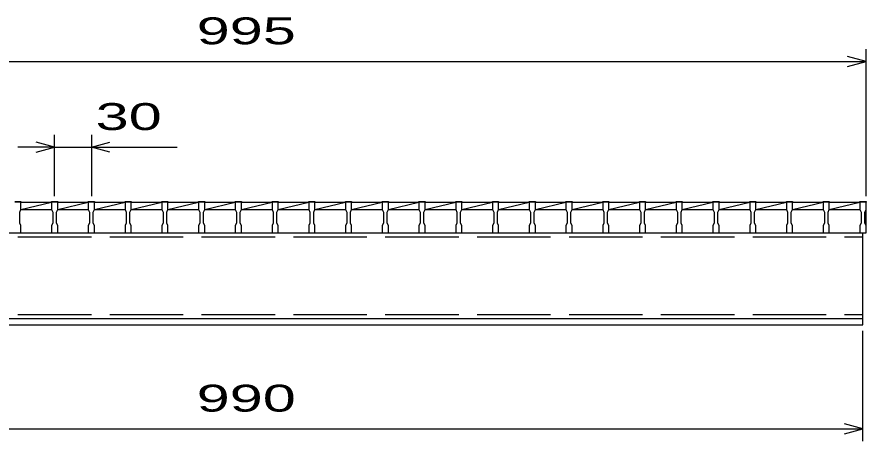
# Model space of a CAD drawing. Units: millimetres, scale not verified. Extents: x -1820 to 1731, y -1282 to 1054.
# Drawn here: x -1117 to -424, y -698 to -351 of the extents above; entities that cross this region are included whole.
import ezdxf
from ezdxf.enums import TextEntityAlignment as Align

# ---------------------------------------------------------------- set-up
doc = ezdxf.new("R2010")
doc.units = ezdxf.units.MM
doc.header["$LTSCALE"] = 10
doc.linetypes.add('DASHED', pattern=[7.5, 6, -1.5])
doc.layers.add('16', color=3, linetype='Continuous', lineweight=25)
doc.layers.add('22', color=4, linetype='Continuous', lineweight=25)
doc.styles.add('ベクトル', font='')
doc.styles.get('ベクトル').set_extended_font_data('ベクトル')

msp = doc.modelspace()

# ---------------------------------------------------------------- linework, layer by layer
at = {"layer": '16'}
for p, q in [((-1119, -501.8), (-1114, -501.8)), ((-1114, -502.5), (-1119, -502.5)), ((-1114, -501.8), (-1114, -502.5)), ((-1114, -508.5), (-1114, -502.5)), ((-1114, -502.5), (-1089, -502.5)), ((-1114, -508.5), (-1089, -502.5)), ((-1089, -502.5), (-1089, -501.8)), ((-1089, -501.8), (-1084, -501.8)), ((-1089, -502.5), (-1089, -508.5)), ((-1084, -502.5), (-1089, -502.5)), ((-1084, -501.8), (-1084, -502.5)), ((-1084, -508.5), (-1084, -502.5)), ((-1084, -502.5), (-1059, -502.5)), ((-1084, -508.5), (-1059, -502.5)), ((-1059, -502.5), (-1059, -501.8)), ((-1059, -501.8), (-1054, -501.8)), ((-1059, -502.5), (-1059, -508.5)), ((-1054, -502.5), (-1059, -502.5)), ((-1054, -501.8), (-1054, -502.5)), ((-1054, -508.5), (-1054, -502.5)), ((-1054, -502.5), (-1029, -502.5)), ((-1054, -508.5), (-1029, -502.5)), ((-1029, -502.5), (-1029, -501.8)), ((-1029, -501.8), (-1024, -501.8)), ((-1029, -502.5), (-1029, -508.5)), ((-1024, -502.5), (-1029, -502.5)), ((-1024, -501.8), (-1024, -502.5)), ((-1024, -508.5), (-1024, -502.5)), ((-1024, -502.5), (-999, -502.5)), ((-1024, -508.5), (-999, -502.5)), ((-999, -502.5), (-999, -501.8)), ((-999, -501.8), (-994, -501.8)), ((-999, -502.5), (-999, -508.5)), ((-994, -502.5), (-999, -502.5)), ((-994, -501.8), (-994, -502.5)), ((-994, -508.5), (-994, -502.5)), ((-994, -502.5), (-969, -502.5)), ((-994, -508.5), (-969, -502.5)), ((-969, -502.5), (-969, -501.8)), ((-969, -501.8), (-964, -501.8)), ((-969, -502.5), (-969, -508.5)), ((-964, -502.5), (-969, -502.5)), ((-964, -501.8), (-964, -502.5)), ((-964, -508.5), (-964, -502.5)), ((-964, -502.5), (-939, -502.5)), ((-964, -508.5), (-939, -502.5)), ((-939, -502.5), (-939, -501.8)), ((-939, -501.8), (-934, -501.8)), ((-939, -502.5), (-939, -508.5)), ((-934, -502.5), (-939, -502.5)), ((-934, -501.8), (-934, -502.5)), ((-934, -508.5), (-934, -502.5)), ((-934, -502.5), (-909, -502.5)), ((-934, -508.5), (-909, -502.5)), ((-909, -502.5), (-909, -501.8)), ((-909, -501.8), (-904, -501.8)), ((-909, -502.5), (-909, -508.5)), ((-904, -502.5), (-909, -502.5)), ((-904, -501.8), (-904, -502.5)), ((-904, -508.5), (-904, -502.5)), ((-904, -502.5), (-879, -502.5)), ((-904, -508.5), (-879, -502.5)), ((-879, -502.5), (-879, -501.8)), ((-879, -501.8), (-874, -501.8)), ((-879, -502.5), (-879, -508.5)), ((-874, -502.5), (-879, -502.5)), ((-874, -501.8), (-874, -502.5)), ((-874, -508.5), (-874, -502.5)), ((-874, -502.5), (-849, -502.5)), ((-874, -508.5), (-849, -502.5)), ((-849, -502.5), (-849, -501.8)), ((-849, -501.8), (-844, -501.8)), ((-849, -502.5), (-849, -508.5)), ((-844, -502.5), (-849, -502.5)), ((-844, -501.8), (-844, -502.5)), ((-844, -508.5), (-844, -502.5)), ((-844, -502.5), (-819, -502.5)), ((-844, -508.5), (-819, -502.5)), ((-819, -502.5), (-819, -501.8)), ((-819, -501.8), (-814, -501.8)), ((-819, -502.5), (-819, -508.5)), ((-814, -502.5), (-819, -502.5)), ((-814, -501.8), (-814, -502.5)), ((-814, -508.5), (-814, -502.5)), ((-814, -502.5), (-789, -502.5)), ((-814, -508.5), (-789, -502.5)), ((-789, -502.5), (-789, -501.8)), ((-789, -501.8), (-784, -501.8)), ((-789, -502.5), (-789, -508.5)), ((-784, -502.5), (-789, -502.5)), ((-784, -501.8), (-784, -502.5)), ((-784, -508.5), (-784, -502.5)), ((-784, -502.5), (-759, -502.5)), ((-784, -508.5), (-759, -502.5)), ((-759, -502.5), (-759, -501.8)), ((-759, -501.8), (-754, -501.8)), ((-759, -502.5), (-759, -508.5)), ((-754, -502.5), (-759, -502.5)), ((-754, -501.8), (-754, -502.5)), ((-754, -508.5), (-754, -502.5)), ((-754, -502.5), (-729, -502.5)), ((-754, -508.5), (-729, -502.5)), ((-729, -502.5), (-729, -501.8)), ((-729, -501.8), (-724, -501.8)), ((-729, -502.5), (-729, -508.5)), ((-724, -502.5), (-729, -502.5)), ((-724, -501.8), (-724, -502.5)), ((-724, -508.5), (-724, -502.5)), ((-724, -502.5), (-699, -502.5)), ((-724, -508.5), (-699, -502.5)), ((-699, -502.5), (-699, -501.8)), ((-699, -501.8), (-694, -501.8)), ((-699, -502.5), (-699, -508.5)), ((-694, -502.5), (-699, -502.5)), ((-694, -501.8), (-694, -502.5)), ((-694, -508.5), (-694, -502.5)), ((-694, -502.5), (-669, -502.5)), ((-694, -508.5), (-669, -502.5)), ((-669, -502.5), (-669, -501.8)), ((-669, -501.8), (-664, -501.8)), ((-669, -502.5), (-669, -508.5)), ((-664, -502.5), (-669, -502.5)), ((-664, -501.8), (-664, -502.5)), ((-664, -508.5), (-664, -502.5)), ((-664, -502.5), (-639, -502.5)), ((-664, -508.5), (-639, -502.5)), ((-639, -502.5), (-639, -501.8)), ((-639, -501.8), (-634, -501.8)), ((-639, -502.5), (-639, -508.5)), ((-634, -502.5), (-639, -502.5)), ((-634, -501.8), (-634, -502.5)), ((-634, -508.5), (-634, -502.5)), ((-634, -502.5), (-609, -502.5)), ((-634, -508.5), (-609, -502.5)), ((-609, -502.5), (-609, -501.8)), ((-609, -501.8), (-604, -501.8)), ((-609, -502.5), (-609, -508.5)), ((-604, -502.5), (-609, -502.5)), ((-604, -501.8), (-604, -502.5)), ((-604, -508.5), (-604, -502.5)), ((-604, -502.5), (-579, -502.5)), ((-604, -508.5), (-579, -502.5)), ((-579, -502.5), (-579, -501.8)), ((-579, -501.8), (-574, -501.8)), ((-579, -502.5), (-579, -508.5)), ((-574, -502.5), (-579, -502.5)), ((-574, -501.8), (-574, -502.5)), ((-574, -508.5), (-574, -502.5)), ((-574, -502.5), (-549, -502.5)), ((-574, -508.5), (-549, -502.5)), ((-549, -502.5), (-549, -501.8)), ((-549, -501.8), (-544, -501.8)), ((-549, -502.5), (-549, -508.5)), ((-544, -502.5), (-549, -502.5)), ((-544, -501.8), (-544, -502.5)), ((-544, -508.5), (-544, -502.5)), ((-544, -502.5), (-519, -502.5)), ((-544, -508.5), (-519, -502.5)), ((-519, -502.5), (-519, -501.8)), ((-519, -501.8), (-514, -501.8)), ((-519, -502.5), (-519, -508.5)), ((-514, -502.5), (-519, -502.5)), ((-514, -501.8), (-514, -502.5)), ((-514, -508.5), (-514, -502.5)), ((-514, -502.5), (-489, -502.5)), ((-514, -508.5), (-489, -502.5)), ((-489, -502.5), (-489, -501.8)), ((-489, -501.8), (-484, -501.8)), ((-489, -502.5), (-489, -508.5)), ((-484, -502.5), (-489, -502.5)), ((-484, -501.8), (-484, -502.5)), ((-484, -508.5), (-484, -502.5)), ((-484, -502.5), (-459, -502.5)), ((-484, -508.5), (-459, -502.5)), ((-459, -502.5), (-459, -501.8)), ((-459, -501.8), (-454, -501.8)), ((-459, -502.5), (-459, -508.5)), ((-454, -502.5), (-459, -502.5)), ((-454, -501.8), (-454, -502.5)), ((-454, -508.5), (-454, -502.5)), ((-454, -502.5), (-429, -502.5)), ((-454, -508.5), (-429, -502.5)), ((-429, -502.5), (-429, -501.8)), ((-429, -501.8), (-424, -501.8)), ((-429, -502.5), (-429, -508.5)), ((-424, -502.5), (-429, -502.5)), ((-424, -501.8), (-424, -502.5)), ((-424, -508.5), (-424, -502.5)), ((-424, -527.5), (-424, -502.5)), ((-1115, -510.5), (-1114, -508.5)), ((-1115, -519.5), (-1115, -510.5)), ((-1114, -508.5), (-1089, -508.5)), ((-1089, -508.5), (-1088, -510.5)), ((-1088, -510.5), (-1088, -519.5)), ((-1085, -510.5), (-1084, -508.5)), ((-1085, -519.5), (-1085, -510.5)), ((-1084, -508.5), (-1059, -508.5)), ((-1059, -508.5), (-1058, -510.5)), ((-1058, -510.5), (-1058, -519.5)), ((-1055, -510.5), (-1054, -508.5)), ((-1055, -519.5), (-1055, -510.5)), ((-1054, -508.5), (-1029, -508.5)), ((-1029, -508.5), (-1028, -510.5)), ((-1028, -510.5), (-1028, -519.5)), ((-1025, -510.5), (-1024, -508.5)), ((-1025, -519.5), (-1025, -510.5)), ((-1024, -508.5), (-999, -508.5)), ((-999, -508.5), (-998, -510.5)), ((-998, -510.5), (-998, -519.5)), ((-995, -510.5), (-994, -508.5)), ((-995, -519.5), (-995, -510.5)), ((-994, -508.5), (-969, -508.5)), ((-969, -508.5), (-968, -510.5)), ((-968, -510.5), (-968, -519.5)), ((-965, -510.5), (-964, -508.5)), ((-965, -519.5), (-965, -510.5)), ((-964, -508.5), (-939, -508.5)), ((-939, -508.5), (-938, -510.5)), ((-938, -510.5), (-938, -519.5)), ((-935, -510.5), (-934, -508.5)), ((-935, -519.5), (-935, -510.5)), ((-934, -508.5), (-909, -508.5)), ((-909, -508.5), (-908, -510.5)), ((-908, -510.5), (-908, -519.5)), ((-905, -510.5), (-904, -508.5)), ((-905, -519.5), (-905, -510.5)), ((-904, -508.5), (-879, -508.5)), ((-879, -508.5), (-878, -510.5)), ((-878, -510.5), (-878, -519.5)), ((-875, -510.5), (-874, -508.5)), ((-875, -519.5), (-875, -510.5)), ((-874, -508.5), (-849, -508.5)), ((-849, -508.5), (-848, -510.5)), ((-848, -510.5), (-848, -519.5)), ((-845, -510.5), (-844, -508.5)), ((-845, -519.5), (-845, -510.5)), ((-844, -508.5), (-819, -508.5)), ((-819, -508.5), (-818, -510.5)), ((-818, -510.5), (-818, -519.5)), ((-815, -510.5), (-814, -508.5)), ((-815, -519.5), (-815, -510.5)), ((-814, -508.5), (-789, -508.5)), ((-789, -508.5), (-788, -510.5)), ((-788, -510.5), (-788, -519.5)), ((-785, -510.5), (-784, -508.5)), ((-785, -519.5), (-785, -510.5)), ((-784, -508.5), (-759, -508.5)), ((-759, -508.5), (-758, -510.5)), ((-758, -510.5), (-758, -519.5)), ((-755, -510.5), (-754, -508.5)), ((-755, -519.5), (-755, -510.5)), ((-754, -508.5), (-729, -508.5)), ((-729, -508.5), (-728, -510.5)), ((-728, -510.5), (-728, -519.5)), ((-725, -510.5), (-724, -508.5)), ((-725, -519.5), (-725, -510.5)), ((-724, -508.5), (-699, -508.5)), ((-699, -508.5), (-698, -510.5)), ((-698, -510.5), (-698, -519.5)), ((-695, -510.5), (-694, -508.5)), ((-695, -519.5), (-695, -510.5)), ((-694, -508.5), (-669, -508.5)), ((-669, -508.5), (-668, -510.5)), ((-668, -510.5), (-668, -519.5)), ((-665, -510.5), (-664, -508.5)), ((-665, -519.5), (-665, -510.5)), ((-664, -508.5), (-639, -508.5)), ((-639, -508.5), (-638, -510.5)), ((-638, -510.5), (-638, -519.5)), ((-635, -510.5), (-634, -508.5)), ((-635, -519.5), (-635, -510.5)), ((-634, -508.5), (-609, -508.5)), ((-609, -508.5), (-608, -510.5)), ((-608, -510.5), (-608, -519.5)), ((-605, -510.5), (-604, -508.5)), ((-605, -519.5), (-605, -510.5)), ((-604, -508.5), (-579, -508.5)), ((-579, -508.5), (-578, -510.5)), ((-578, -510.5), (-578, -519.5)), ((-575, -510.5), (-574, -508.5)), ((-575, -519.5), (-575, -510.5)), ((-574, -508.5), (-549, -508.5)), ((-549, -508.5), (-548, -510.5)), ((-548, -510.5), (-548, -519.5)), ((-545, -510.5), (-544, -508.5)), ((-545, -519.5), (-545, -510.5)), ((-544, -508.5), (-519, -508.5)), ((-519, -508.5), (-518, -510.5)), ((-518, -510.5), (-518, -519.5)), ((-515, -510.5), (-514, -508.5)), ((-515, -519.5), (-515, -510.5)), ((-514, -508.5), (-489, -508.5)), ((-489, -508.5), (-488, -510.5)), ((-488, -510.5), (-488, -519.5)), ((-485, -510.5), (-484, -508.5)), ((-485, -519.5), (-485, -510.5)), ((-484, -508.5), (-459, -508.5)), ((-459, -508.5), (-458, -510.5)), ((-458, -510.5), (-458, -519.5)), ((-455, -510.5), (-454, -508.5)), ((-455, -519.5), (-455, -510.5)), ((-454, -508.5), (-429, -508.5)), ((-429, -508.5), (-428, -510.5)), ((-428, -510.5), (-428, -519.5)), ((-425, -510.5), (-424, -508.5)), ((-425, -519.5), (-425, -510.5)), ((-1114, -521.5), (-1115, -519.5)), ((-1088, -519.5), (-1089, -521.5)), ((-1084, -521.5), (-1085, -519.5)), ((-1058, -519.5), (-1059, -521.5)), ((-1054, -521.5), (-1055, -519.5)), ((-1028, -519.5), (-1029, -521.5)), ((-1024, -521.5), (-1025, -519.5)), ((-998, -519.5), (-999, -521.5)), ((-994, -521.5), (-995, -519.5)), ((-968, -519.5), (-969, -521.5)), ((-964, -521.5), (-965, -519.5)), ((-938, -519.5), (-939, -521.5)), ((-934, -521.5), (-935, -519.5)), ((-908, -519.5), (-909, -521.5)), ((-904, -521.5), (-905, -519.5)), ((-878, -519.5), (-879, -521.5)), ((-874, -521.5), (-875, -519.5)), ((-848, -519.5), (-849, -521.5)), ((-844, -521.5), (-845, -519.5)), ((-818, -519.5), (-819, -521.5)), ((-814, -521.5), (-815, -519.5)), ((-788, -519.5), (-789, -521.5)), ((-784, -521.5), (-785, -519.5)), ((-758, -519.5), (-759, -521.5)), ((-754, -521.5), (-755, -519.5)), ((-728, -519.5), (-729, -521.5)), ((-724, -521.5), (-725, -519.5)), ((-698, -519.5), (-699, -521.5)), ((-694, -521.5), (-695, -519.5)), ((-668, -519.5), (-669, -521.5)), ((-664, -521.5), (-665, -519.5)), ((-638, -519.5), (-639, -521.5)), ((-634, -521.5), (-635, -519.5)), ((-608, -519.5), (-609, -521.5)), ((-604, -521.5), (-605, -519.5)), ((-578, -519.5), (-579, -521.5)), ((-574, -521.5), (-575, -519.5)), ((-548, -519.5), (-549, -521.5)), ((-544, -521.5), (-545, -519.5)), ((-518, -519.5), (-519, -521.5)), ((-514, -521.5), (-515, -519.5)), ((-488, -519.5), (-489, -521.5)), ((-484, -521.5), (-485, -519.5)), ((-458, -519.5), (-459, -521.5)), ((-454, -521.5), (-455, -519.5)), ((-428, -519.5), (-429, -521.5)), ((-424, -521.5), (-425, -519.5)), ((-1114, -527.5), (-1114, -521.5)), ((-1089, -521.5), (-1089, -527.5)), ((-1084, -527.5), (-1084, -521.5)), ((-1059, -521.5), (-1059, -527.5)), ((-1054, -527.5), (-1054, -521.5)), ((-1029, -521.5), (-1029, -527.5)), ((-1024, -527.5), (-1024, -521.5)), ((-999, -521.5), (-999, -527.5)), ((-994, -527.5), (-994, -521.5)), ((-969, -521.5), (-969, -527.5)), ((-964, -527.5), (-964, -521.5)), ((-939, -521.5), (-939, -527.5)), ((-934, -527.5), (-934, -521.5)), ((-909, -521.5), (-909, -527.5)), ((-904, -527.5), (-904, -521.5)), ((-879, -521.5), (-879, -527.5)), ((-874, -527.5), (-874, -521.5)), ((-849, -521.5), (-849, -527.5)), ((-844, -527.5), (-844, -521.5)), ((-819, -521.5), (-819, -527.5)), ((-814, -527.5), (-814, -521.5)), ((-789, -521.5), (-789, -527.5)), ((-784, -527.5), (-784, -521.5)), ((-759, -521.5), (-759, -527.5)), ((-754, -527.5), (-754, -521.5)), ((-729, -521.5), (-729, -527.5)), ((-724, -527.5), (-724, -521.5)), ((-699, -521.5), (-699, -527.5)), ((-694, -527.5), (-694, -521.5)), ((-669, -521.5), (-669, -527.5)), ((-664, -527.5), (-664, -521.5)), ((-639, -521.5), (-639, -527.5)), ((-634, -527.5), (-634, -521.5)), ((-609, -521.5), (-609, -527.5)), ((-604, -527.5), (-604, -521.5)), ((-579, -521.5), (-579, -527.5)), ((-574, -527.5), (-574, -521.5)), ((-549, -521.5), (-549, -527.5)), ((-544, -527.5), (-544, -521.5)), ((-519, -521.5), (-519, -527.5)), ((-514, -527.5), (-514, -521.5)), ((-489, -521.5), (-489, -527.5)), ((-484, -527.5), (-484, -521.5)), ((-459, -521.5), (-459, -527.5)), ((-454, -527.5), (-454, -521.5)), ((-429, -521.5), (-429, -527.5)), ((-424, -527.5), (-424, -521.5)), ((-1416.5, -527.5), (-426.5, -527.5)), ((-1119, -527.5), (-1114, -527.5)), ((-1114, -527.5), (-1089, -527.5)), ((-1089, -527.5), (-1084, -527.5)), ((-1084, -527.5), (-1059, -527.5)), ((-1059, -527.5), (-1054, -527.5)), ((-1054, -527.5), (-1029, -527.5)), ((-1029, -527.5), (-1024, -527.5)), ((-1024, -527.5), (-999, -527.5)), ((-999, -527.5), (-994, -527.5)), ((-994, -527.5), (-969, -527.5)), ((-969, -527.5), (-964, -527.5)), ((-964, -527.5), (-939, -527.5)), ((-939, -527.5), (-934, -527.5)), ((-934, -527.5), (-909, -527.5)), ((-909, -527.5), (-904, -527.5)), ((-904, -527.5), (-879, -527.5)), ((-879, -527.5), (-874, -527.5)), ((-874, -527.5), (-849, -527.5)), ((-849, -527.5), (-844, -527.5)), ((-844, -527.5), (-819, -527.5)), ((-819, -527.5), (-814, -527.5)), ((-814, -527.5), (-789, -527.5)), ((-789, -527.5), (-784, -527.5)), ((-784, -527.5), (-759, -527.5)), ((-759, -527.5), (-754, -527.5)), ((-754, -527.5), (-729, -527.5)), ((-729, -527.5), (-724, -527.5)), ((-724, -527.5), (-699, -527.5)), ((-699, -527.5), (-694, -527.5)), ((-694, -527.5), (-669, -527.5)), ((-669, -527.5), (-664, -527.5)), ((-664, -527.5), (-639, -527.5)), ((-639, -527.5), (-634, -527.5)), ((-634, -527.5), (-609, -527.5)), ((-609, -527.5), (-604, -527.5)), ((-604, -527.5), (-579, -527.5)), ((-579, -527.5), (-574, -527.5)), ((-574, -527.5), (-549, -527.5)), ((-549, -527.5), (-544, -527.5)), ((-544, -527.5), (-519, -527.5)), ((-519, -527.5), (-514, -527.5)), ((-514, -527.5), (-489, -527.5)), ((-489, -527.5), (-484, -527.5)), ((-484, -527.5), (-459, -527.5)), ((-459, -527.5), (-454, -527.5)), ((-454, -527.5), (-429, -527.5)), ((-429, -527.5), (-424, -527.5)), ((-426.5, -597.5), (-426.5, -527.5)), ((-1416.5, -597.5), (-426.5, -597.5)), ((-1416.5, -597.5), (-426.5, -597.5)), ((-1416.5, -602.5), (-426.5, -602.5)), ((-426.5, -602.5), (-426.5, -597.5))]:
    msp.add_line(p, q, dxfattribs=at)
at = {"layer": '16', "linetype": 'DASHED'}
for p, q in [((-1416.5, -530.7), (-426.5, -530.7)), ((-1416.5, -594.3), (-426.5, -594.3))]:
    msp.add_line(p, q, dxfattribs=at)
at = {"layer": '22'}
for p, q in [((-424, -497.5), (-424, -377.5)), ((-1419, -387.5), (-424, -387.5)), ((-424, -387.5), (-439, -383.5)), ((-439, -391.5), (-424, -387.5)), ((-1086.5, -497.5), (-1086.5, -447.5)), ((-1056.5, -447.5), (-1056.5, -497.5)), ((-1086.5, -457.5), (-1116.5, -457.5)), ((-1086.5, -457.5), (-1101.5, -453.5)), ((-1101.5, -461.5), (-1086.5, -457.5)), ((-1086.5, -457.5), (-1056.5, -457.5)), ((-1056.5, -457.5), (-1041.5, -453.5)), ((-1041.5, -461.5), (-1056.5, -457.5)), ((-1056.5, -457.5), (-986.5, -457.5)), ((-426.5, -697.5), (-426.5, -607.5)), ((-426.5, -687.5), (-441.5, -683.5)), ((-1416.5, -687.5), (-426.5, -687.5)), ((-441.5, -691.5), (-426.5, -687.5))]:
    msp.add_line(p, q, dxfattribs=at)

# ---------------------------------------------------------------- texts
at = {"layer": '22', "color": 2, "style": 'ベクトル', "width": 1.65}
for s, p in [(' 995 ', (-984, -362.5)), (' 30 ', (-1066.5, -432.5)), (' 990 ', (-984, -662.5))]:
    msp.add_text(s, height=21.99, dxfattribs=at).set_placement(p, align=Align.MIDDLE_LEFT)

doc.saveas('drawing.dxf')
